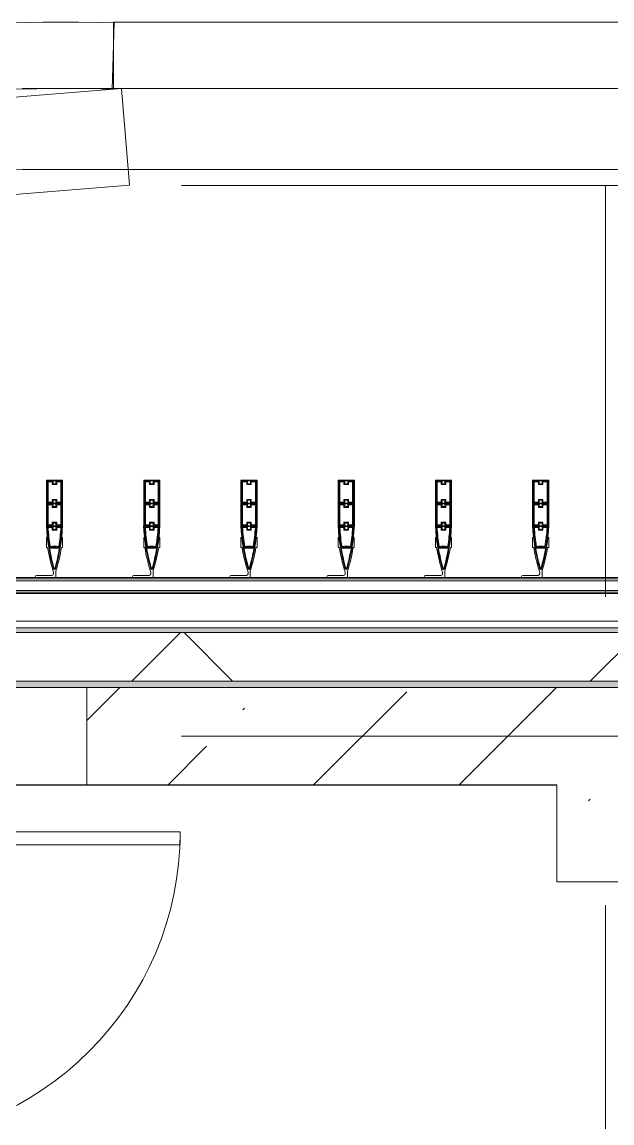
# Model space of a CAD drawing. Header units: millimetres. Extents: x 48966 to 155647, y -43515 to 26217.
# Drawn here: x 61732 to 63552, y 22522 to 25922 of the extents above; entities that cross this region are included whole.
import ezdxf

# ---------------------------------------------------------------- set-up
doc = ezdxf.new("R2010")
doc.units = ezdxf.units.MM
doc.linetypes.add('Осевые', pattern=[6350, 1270, -952.5, 3175, -952.5])
doc.linetypes.add('Сверху', pattern=[793.75, 476.25, -317.5])
for name, color, linetype, lineweight in [('Двери', 7, 'Continuous', 9), ('Каркас_Импост', 7, 'Continuous', 9), ('Обобщенные модели', 7, 'Continuous', 9), ('Обобщенные модели-1', 7, 'Continuous', 18), ('Общие ребра', 7, 'Continuous', 9), ('Окна', 7, 'Continuous', 9), ('Окна-2', 7, 'Сверху', 9), ('Оси-2', 7, 'Осевые', 9), ('Панель', 7, 'Continuous', 9), ('Перекрытия', 7, 'Continuous', 9), ('Стены', 7, 'Continuous', 9), ('Стены-1', 7, 'Continuous', 18), ('Штриховка разреза-1', 7, 'Continuous', 9)]:
    doc.layers.add(name, color=color, linetype=linetype, lineweight=lineweight)
pattern_1 = [(0, (0, 0), (812.8, 203.2), [67.056, -542.544, 67.056, -542.544, -3251.2]), (0, (0, 0), (812.8, 203.2), [-1219.2, 67.056, -1152.144, 67.056, -542.544, -1422.4]), (0, (0, 0), (812.8, 203.2), [-3048, 67.056, -339.344, 67.056, -948.944]), (120, (304.8, 101.6), (-582.37636, 602.30545), [67.056, -542.544, 67.056, -542.544, -3251.2]), (120, (304.8, 101.6), (-582.37636, 602.30545), [-1219.2, 67.056, -1152.144, 67.056, -542.544, -1422.4]), (120, (304.8, 101.6), (-582.37636, 602.30545), [-3048, 67.056, -339.344, 67.056, -948.944]), (240, (406.4, 508), (-230.42364, -805.50545), [67.056, -542.544, 67.056, -542.544, -3251.2]), (240, (406.4, 508), (-230.42364, -805.50545), [-1219.2, 67.056, -1152.144, 67.056, -542.544, -1422.4]), (240, (406.4, 508), (-230.42364, -805.50545), [-3048, 67.056, -339.344, 67.056, -948.944])]

# ---------------------------------------------------------------- blocks, each defined once
blk = doc.blocks.new('Обобщенные модели 2 - Обобщенные модели 2-1035725-План 5-го этажа на отм_ _12_600')
at = {"layer": 'Обобщенные модели'}
h = blk.add_hatch(dxfattribs=at)
h.set_pattern_fill('FP_1', color=256, style=0, pattern_type=2)
h.set_pattern_definition([(45, (0, 0), (168.3798, 617.3926), [793.75, -158.75, 6.706, -152.044])])
h.paths.add_polyline_path([(63681.6, 23267.1), (63681.6, 23567.1), (64031.9, 23567.1), (64031.9, 23867.1), (61931.6, 23867.1), (61931.6, 23567.1), (63381.6, 23567.1), (63381.6, 23267.1)], flags=0)
at = {"layer": 'Обобщенные модели-1'}
for p, q in [((64031.9, 23867.1), (61931.6, 23867.1)), ((61931.6, 23867.1), (61931.6, 23567.1)), ((61931.6, 23567.1), (63381.6, 23567.1)), ((63381.6, 23567.1), (63381.6, 23267.1)), ((63381.6, 23267.1), (63681.6, 23267.1))]:
    blk.add_line(p, q, dxfattribs=at)
blk = doc.blocks.new('Обвязочная балка 1 - Обвязочная балка 1-1451838-План 5-го этажа на отм_ _12_600')
at = {"layer": 'Обобщенные модели'}
for p, q in [((116781.7, 24196.1), (60831.6, 24196.1)), ((60831.6, 24166.3), (116781.7, 24166.3))]:
    blk.add_line(p, q, dxfattribs=at)
at = {"layer": 'Обобщенные модели-1'}
for p, q in [((116781.7, 24207.1), (60831.6, 24207.1)), ((60831.6, 24203.1), (116781.7, 24203.1)), ((116781.7, 24161.1), (60831.6, 24161.1)), ((60831.6, 24157.1), (116781.7, 24157.1))]:
    blk.add_line(p, q, dxfattribs=at)
blk = doc.blocks.new('Профиль ламели178 - Профиль ламели-1502540-План 5-го этажа на отм_ _12_600')
at = {"layer": 'Обобщенные модели-1'}
for p, q in [((64006.9, 24507.1), (64006.9, 24366.2)), ((64056.9, 24507.1), (64006.9, 24507.1)), ((64009.1, 24436.5), (64009.1, 24504.9)), ((64009.1, 24504.9), (64054.7, 24504.9)), ((64027.4, 24504.4), (64009.6, 24504.4)), ((64009.6, 24504.4), (64009.6, 24437)), ((64012.1, 24439.5), (64012.1, 24501.9)), ((64012.1, 24501.9), (64024.9, 24501.9)), ((64024.9, 24501.9), (64024.9, 24493.5)), ((64024.9, 24493.5), (64038.8, 24493.5)), ((64027.4, 24496), (64027.4, 24504.4)), ((64036.3, 24496), (64027.4, 24496)), ((64054.2, 24504.4), (64036.3, 24504.4)), ((64036.3, 24504.4), (64036.3, 24496)), ((64038.8, 24493.5), (64038.8, 24501.9)), ((64038.8, 24501.9), (64051.7, 24501.9)), ((64051.7, 24501.9), (64051.7, 24439.5)), ((64054.2, 24437), (64054.2, 24504.4)), ((64054.7, 24504.9), (64054.7, 24436.5)), ((64056.9, 24366.2), (64056.9, 24507.1)), ((64038.8, 24447.9), (64024.9, 24447.9)), ((64024.9, 24447.9), (64024.9, 24439.5)), ((64027.4, 24437), (64027.4, 24445.4)), ((64027.4, 24445.4), (64036.3, 24445.4)), ((64036.3, 24445.4), (64036.3, 24437)), ((64038.8, 24439.5), (64038.8, 24447.9)), ((64054.7, 24436.5), (64009.1, 24436.5)), ((64009.1, 24434.6), (64054.7, 24434.6)), ((64009.1, 24366.2), (64009.1, 24434.6)), ((64009.6, 24437), (64027.4, 24437)), ((64027.4, 24434.1), (64009.6, 24434.1)), ((64009.6, 24434.1), (64009.6, 24366.7)), ((64024.9, 24439.5), (64012.1, 24439.5)), ((64012.1, 24369.2), (64012.1, 24431.6)), ((64012.1, 24431.6), (64024.9, 24431.6)), ((64024.9, 24431.6), (64024.9, 24423.2)), ((64024.9, 24423.2), (64038.8, 24423.2)), ((64027.4, 24425.7), (64027.4, 24434.1)), ((64036.3, 24425.7), (64027.4, 24425.7)), ((64036.3, 24437), (64054.2, 24437)), ((64054.2, 24434.1), (64036.3, 24434.1)), ((64036.3, 24434.1), (64036.3, 24425.7)), ((64051.7, 24439.5), (64038.8, 24439.5)), ((64038.8, 24423.2), (64038.8, 24431.6)), ((64038.8, 24431.6), (64051.7, 24431.6)), ((64051.7, 24431.6), (64051.7, 24369.2)), ((64054.2, 24366.7), (64054.2, 24434.1)), ((64054.7, 24434.6), (64054.7, 24366.2)), ((64038.8, 24377.6), (64024.9, 24377.6)), ((64024.9, 24377.6), (64024.9, 24369.2)), ((64038.8, 24369.2), (64038.8, 24377.6)), ((64054.7, 24366.2), (64009.1, 24366.2)), ((64009.1, 24364.3), (64054.6, 24364.3)), ((64009.6, 24366.7), (64027.4, 24366.7)), ((64027.4, 24363.8), (64009.6, 24363.8)), ((64024.9, 24369.2), (64012.1, 24369.2)), ((64012.2, 24361.3), (64024.9, 24361.3)), ((64024.9, 24361.3), (64024.9, 24352.9)), ((64024.9, 24352.9), (64038.8, 24352.9)), ((64027.4, 24366.7), (64027.4, 24375.1)), ((64027.4, 24375.1), (64036.3, 24375.1)), ((64027.4, 24355.4), (64027.4, 24363.8)), ((64036.3, 24355.4), (64027.4, 24355.4)), ((64036.3, 24375.1), (64036.3, 24366.7)), ((64036.3, 24366.7), (64054.2, 24366.7)), ((64054.2, 24363.8), (64036.3, 24363.8)), ((64036.3, 24363.8), (64036.3, 24355.4)), ((64051.7, 24369.2), (64038.8, 24369.2)), ((64038.8, 24352.9), (64038.8, 24361.3)), ((64038.8, 24361.3), (64051.5, 24361.3)), ((64009.8, 24330.1), (64006.9, 24330.1)), ((64006.9, 24330.1), (64006.9, 24299.7)), ((64056.8, 24330.1), (64053.9, 24330.1)), ((64056.8, 24299.7), (64056.8, 24330.1)), ((64006.9, 24299.7), (64010.5, 24299.7)), ((64047.4, 24299.2), (64016.3, 24299.2)), ((64016.6, 24297.3), (64047.1, 24297.3)), ((64016.8, 24299.7), (64027.4, 24299.7)), ((64024.9, 24302.2), (64018.9, 24302.2)), ((64038.8, 24303.5), (64024.9, 24303.5)), ((64024.9, 24303.5), (64024.9, 24302.2)), ((64027.4, 24299.7), (64027.4, 24301)), ((64027.4, 24301), (64036.3, 24301)), ((64036.3, 24301), (64036.3, 24299.7)), ((64036.3, 24299.7), (64046.9, 24299.7)), ((64038.8, 24302.2), (64038.8, 24303.5)), ((64044.8, 24302.2), (64038.8, 24302.2)), ((64053.2, 24299.7), (64056.8, 24299.7)), ((63971.9, 24208.1), (63971.9, 24207.1)), ((63971.9, 24207.1), (64035.9, 24207.1)), ((64023.9, 24213.1), (63976.9, 24213.1)), ((64028.9, 24223), (64028.9, 24218.1)), ((64035.9, 24207.1), (64035.9, 24226.3))]:
    blk.add_line(p, q, dxfattribs=at)
for centre, radius, start, end in [((64580.6, 24394.6), 574.5, 182.8338, 196.2258), ((64580.7, 24394.3), 572.3, 183.0109, 189.5715), ((64580.4, 24395.9), 571.8, 183.2193, 189.6867), ((64580.5, 24395.6), 569.3, 183.4571, 189.4457), ((63483.1, 24394.6), 574.5, 343.7742, 357.1662), ((63483.2, 24395.6), 569.3, 350.5543, 356.5429), ((63483.3, 24395.9), 571.8, 350.3133, 356.7807), ((63483, 24394.3), 572.3, 350.4285, 356.9891), ((64580.6, 24394.6), 574.5, 186.4465, 196.2576), ((63483.1, 24394.6), 574.5, 343.7424, 353.5535), ((64577.1, 24394.6), 574.5, 189.5084, 197.3712), ((64549, 24386.8), 539.8, 189.5428, 196.4344), ((63514.7, 24386.8), 539.8, 343.5656, 350.4572), ((63486.6, 24394.6), 574.5, 342.9661, 350.4916), ((63976.9, 24208.1), 5, 90, 180), ((64023.9, 24218.1), 5, 270, 0), ((64031.9, 24235.1), 3, 200, 340), ((64031.9, 24234.5), 2.84, 196.2576, 343.7424), ((64031.9, 24234.2), 0.645, 196.4344, 343.5656)]:
    blk.add_arc(centre, radius, start, end, dxfattribs=at)
blk = doc.blocks.new('Профиль ламели179 - Профиль ламели-1502804-План 5-го этажа на отм_ _12_600')
at = {"layer": 'Обобщенные модели-1'}
for p, q in [((64006.9, 24507.1), (64006.9, 24366.2)), ((64056.9, 24507.1), (64006.9, 24507.1)), ((64009.1, 24436.5), (64009.1, 24504.9)), ((64009.1, 24504.9), (64054.7, 24504.9)), ((64027.4, 24504.4), (64009.6, 24504.4)), ((64009.6, 24504.4), (64009.6, 24437)), ((64012.1, 24439.5), (64012.1, 24501.9)), ((64012.1, 24501.9), (64024.9, 24501.9)), ((64024.9, 24501.9), (64024.9, 24493.5)), ((64024.9, 24493.5), (64038.8, 24493.5)), ((64027.4, 24496), (64027.4, 24504.4)), ((64036.3, 24496), (64027.4, 24496)), ((64054.2, 24504.4), (64036.3, 24504.4)), ((64036.3, 24504.4), (64036.3, 24496)), ((64038.8, 24493.5), (64038.8, 24501.9)), ((64038.8, 24501.9), (64051.7, 24501.9)), ((64051.7, 24501.9), (64051.7, 24439.5)), ((64054.2, 24437), (64054.2, 24504.4)), ((64054.7, 24504.9), (64054.7, 24436.5)), ((64056.9, 24366.2), (64056.9, 24507.1)), ((64038.8, 24447.9), (64024.9, 24447.9)), ((64024.9, 24447.9), (64024.9, 24439.5)), ((64027.4, 24437), (64027.4, 24445.4)), ((64027.4, 24445.4), (64036.3, 24445.4)), ((64036.3, 24445.4), (64036.3, 24437)), ((64038.8, 24439.5), (64038.8, 24447.9)), ((64054.7, 24436.5), (64009.1, 24436.5)), ((64009.1, 24434.6), (64054.7, 24434.6)), ((64009.1, 24366.2), (64009.1, 24434.6)), ((64009.6, 24437), (64027.4, 24437)), ((64027.4, 24434.1), (64009.6, 24434.1)), ((64009.6, 24434.1), (64009.6, 24366.7)), ((64024.9, 24439.5), (64012.1, 24439.5)), ((64012.1, 24369.2), (64012.1, 24431.6)), ((64012.1, 24431.6), (64024.9, 24431.6)), ((64024.9, 24431.6), (64024.9, 24423.2)), ((64024.9, 24423.2), (64038.8, 24423.2)), ((64027.4, 24425.7), (64027.4, 24434.1)), ((64036.3, 24425.7), (64027.4, 24425.7)), ((64036.3, 24437), (64054.2, 24437)), ((64054.2, 24434.1), (64036.3, 24434.1)), ((64036.3, 24434.1), (64036.3, 24425.7)), ((64051.7, 24439.5), (64038.8, 24439.5)), ((64038.8, 24423.2), (64038.8, 24431.6)), ((64038.8, 24431.6), (64051.7, 24431.6)), ((64051.7, 24431.6), (64051.7, 24369.2)), ((64054.2, 24366.7), (64054.2, 24434.1)), ((64054.7, 24434.6), (64054.7, 24366.2)), ((64038.8, 24377.6), (64024.9, 24377.6)), ((64024.9, 24377.6), (64024.9, 24369.2)), ((64038.8, 24369.2), (64038.8, 24377.6)), ((64054.7, 24366.2), (64009.1, 24366.2)), ((64009.1, 24364.3), (64054.6, 24364.3)), ((64009.6, 24366.7), (64027.4, 24366.7)), ((64027.4, 24363.8), (64009.6, 24363.8)), ((64024.9, 24369.2), (64012.1, 24369.2)), ((64012.2, 24361.3), (64024.9, 24361.3)), ((64024.9, 24361.3), (64024.9, 24352.9)), ((64024.9, 24352.9), (64038.8, 24352.9)), ((64027.4, 24366.7), (64027.4, 24375.1)), ((64027.4, 24375.1), (64036.3, 24375.1)), ((64027.4, 24355.4), (64027.4, 24363.8)), ((64036.3, 24355.4), (64027.4, 24355.4)), ((64036.3, 24375.1), (64036.3, 24366.7)), ((64036.3, 24366.7), (64054.2, 24366.7)), ((64054.2, 24363.8), (64036.3, 24363.8)), ((64036.3, 24363.8), (64036.3, 24355.4)), ((64051.7, 24369.2), (64038.8, 24369.2)), ((64038.8, 24352.9), (64038.8, 24361.3)), ((64038.8, 24361.3), (64051.5, 24361.3)), ((64009.8, 24330.1), (64006.9, 24330.1)), ((64006.9, 24330.1), (64006.9, 24299.7)), ((64056.8, 24330.1), (64053.9, 24330.1)), ((64056.8, 24299.7), (64056.8, 24330.1)), ((64006.9, 24299.7), (64010.5, 24299.7)), ((64047.4, 24299.2), (64016.3, 24299.2)), ((64016.6, 24297.3), (64047.1, 24297.3)), ((64016.8, 24299.7), (64027.4, 24299.7)), ((64024.9, 24302.2), (64018.9, 24302.2)), ((64038.8, 24303.5), (64024.9, 24303.5)), ((64024.9, 24303.5), (64024.9, 24302.2)), ((64027.4, 24299.7), (64027.4, 24301)), ((64027.4, 24301), (64036.3, 24301)), ((64036.3, 24301), (64036.3, 24299.7)), ((64036.3, 24299.7), (64046.9, 24299.7)), ((64038.8, 24302.2), (64038.8, 24303.5)), ((64044.8, 24302.2), (64038.8, 24302.2)), ((64053.2, 24299.7), (64056.8, 24299.7)), ((63971.9, 24208.1), (63971.9, 24207.1)), ((63971.9, 24207.1), (64035.9, 24207.1)), ((64023.9, 24213.1), (63976.9, 24213.1)), ((64028.9, 24223), (64028.9, 24218.1)), ((64035.9, 24207.1), (64035.9, 24226.3))]:
    blk.add_line(p, q, dxfattribs=at)
for centre, radius, start, end in [((64580.6, 24394.6), 574.5, 182.8338, 196.2258), ((64580.7, 24394.3), 572.3, 183.0109, 189.5715), ((64580.4, 24395.9), 571.8, 183.2193, 189.6867), ((64580.5, 24395.6), 569.3, 183.4571, 189.4457), ((63483.1, 24394.6), 574.5, 343.7742, 357.1662), ((63483.2, 24395.6), 569.3, 350.5543, 356.5429), ((63483.3, 24395.9), 571.8, 350.3133, 356.7807), ((63483, 24394.3), 572.3, 350.4285, 356.9891), ((64580.6, 24394.6), 574.5, 186.4465, 196.2576), ((63483.1, 24394.6), 574.5, 343.7424, 353.5535), ((64577.1, 24394.6), 574.5, 189.5084, 197.3712), ((64549, 24386.8), 539.8, 189.5428, 196.4344), ((63514.7, 24386.8), 539.8, 343.5656, 350.4572), ((63486.6, 24394.6), 574.5, 342.9661, 350.4916), ((63976.9, 24208.1), 5, 90, 180), ((64023.9, 24218.1), 5, 270, 0), ((64031.9, 24235.1), 3, 200, 340), ((64031.9, 24234.5), 2.84, 196.2576, 343.7424), ((64031.9, 24234.2), 0.645, 196.4344, 343.5656)]:
    blk.add_arc(centre, radius, start, end, dxfattribs=at)
blk = doc.blocks.new('Профиль ламели180 - Профиль ламели-1503068-План 5-го этажа на отм_ _12_600')
at = {"layer": 'Обобщенные модели-1'}
for p, q in [((64006.9, 24507.1), (64006.9, 24366.2)), ((64056.9, 24507.1), (64006.9, 24507.1)), ((64009.1, 24436.5), (64009.1, 24504.9)), ((64009.1, 24504.9), (64054.7, 24504.9)), ((64027.4, 24504.4), (64009.6, 24504.4)), ((64009.6, 24504.4), (64009.6, 24437)), ((64012.1, 24439.5), (64012.1, 24501.9)), ((64012.1, 24501.9), (64024.9, 24501.9)), ((64024.9, 24501.9), (64024.9, 24493.5)), ((64024.9, 24493.5), (64038.8, 24493.5)), ((64027.4, 24496), (64027.4, 24504.4)), ((64036.3, 24496), (64027.4, 24496)), ((64054.2, 24504.4), (64036.3, 24504.4)), ((64036.3, 24504.4), (64036.3, 24496)), ((64038.8, 24493.5), (64038.8, 24501.9)), ((64038.8, 24501.9), (64051.7, 24501.9)), ((64051.7, 24501.9), (64051.7, 24439.5)), ((64054.2, 24437), (64054.2, 24504.4)), ((64054.7, 24504.9), (64054.7, 24436.5)), ((64056.9, 24366.2), (64056.9, 24507.1)), ((64038.8, 24447.9), (64024.9, 24447.9)), ((64024.9, 24447.9), (64024.9, 24439.5)), ((64027.4, 24437), (64027.4, 24445.4)), ((64027.4, 24445.4), (64036.3, 24445.4)), ((64036.3, 24445.4), (64036.3, 24437)), ((64038.8, 24439.5), (64038.8, 24447.9)), ((64054.7, 24436.5), (64009.1, 24436.5)), ((64009.1, 24434.6), (64054.7, 24434.6)), ((64009.1, 24366.2), (64009.1, 24434.6)), ((64009.6, 24437), (64027.4, 24437)), ((64027.4, 24434.1), (64009.6, 24434.1)), ((64009.6, 24434.1), (64009.6, 24366.7)), ((64024.9, 24439.5), (64012.1, 24439.5)), ((64012.1, 24369.2), (64012.1, 24431.6)), ((64012.1, 24431.6), (64024.9, 24431.6)), ((64024.9, 24431.6), (64024.9, 24423.2)), ((64024.9, 24423.2), (64038.8, 24423.2)), ((64027.4, 24425.7), (64027.4, 24434.1)), ((64036.3, 24425.7), (64027.4, 24425.7)), ((64036.3, 24437), (64054.2, 24437)), ((64054.2, 24434.1), (64036.3, 24434.1)), ((64036.3, 24434.1), (64036.3, 24425.7)), ((64051.7, 24439.5), (64038.8, 24439.5)), ((64038.8, 24423.2), (64038.8, 24431.6)), ((64038.8, 24431.6), (64051.7, 24431.6)), ((64051.7, 24431.6), (64051.7, 24369.2)), ((64054.2, 24366.7), (64054.2, 24434.1)), ((64054.7, 24434.6), (64054.7, 24366.2)), ((64038.8, 24377.6), (64024.9, 24377.6)), ((64024.9, 24377.6), (64024.9, 24369.2)), ((64038.8, 24369.2), (64038.8, 24377.6)), ((64054.7, 24366.2), (64009.1, 24366.2)), ((64009.1, 24364.3), (64054.6, 24364.3)), ((64009.6, 24366.7), (64027.4, 24366.7)), ((64027.4, 24363.8), (64009.6, 24363.8)), ((64024.9, 24369.2), (64012.1, 24369.2)), ((64012.2, 24361.3), (64024.9, 24361.3)), ((64024.9, 24361.3), (64024.9, 24352.9)), ((64024.9, 24352.9), (64038.8, 24352.9)), ((64027.4, 24366.7), (64027.4, 24375.1)), ((64027.4, 24375.1), (64036.3, 24375.1)), ((64027.4, 24355.4), (64027.4, 24363.8)), ((64036.3, 24355.4), (64027.4, 24355.4)), ((64036.3, 24375.1), (64036.3, 24366.7)), ((64036.3, 24366.7), (64054.2, 24366.7)), ((64054.2, 24363.8), (64036.3, 24363.8)), ((64036.3, 24363.8), (64036.3, 24355.4)), ((64051.7, 24369.2), (64038.8, 24369.2)), ((64038.8, 24352.9), (64038.8, 24361.3)), ((64038.8, 24361.3), (64051.5, 24361.3)), ((64009.8, 24330.1), (64006.9, 24330.1)), ((64006.9, 24330.1), (64006.9, 24299.7)), ((64056.8, 24330.1), (64053.9, 24330.1)), ((64056.8, 24299.7), (64056.8, 24330.1)), ((64006.9, 24299.7), (64010.5, 24299.7)), ((64047.4, 24299.2), (64016.3, 24299.2)), ((64016.6, 24297.3), (64047.1, 24297.3)), ((64016.8, 24299.7), (64027.4, 24299.7)), ((64024.9, 24302.2), (64018.9, 24302.2)), ((64038.8, 24303.5), (64024.9, 24303.5)), ((64024.9, 24303.5), (64024.9, 24302.2)), ((64027.4, 24299.7), (64027.4, 24301)), ((64027.4, 24301), (64036.3, 24301)), ((64036.3, 24301), (64036.3, 24299.7)), ((64036.3, 24299.7), (64046.9, 24299.7)), ((64038.8, 24302.2), (64038.8, 24303.5)), ((64044.8, 24302.2), (64038.8, 24302.2)), ((64053.2, 24299.7), (64056.8, 24299.7)), ((63971.9, 24208.1), (63971.9, 24207.1)), ((63971.9, 24207.1), (64035.9, 24207.1)), ((64023.9, 24213.1), (63976.9, 24213.1)), ((64028.9, 24223), (64028.9, 24218.1)), ((64035.9, 24207.1), (64035.9, 24226.3))]:
    blk.add_line(p, q, dxfattribs=at)
for centre, radius, start, end in [((64580.6, 24394.6), 574.5, 182.8338, 196.2258), ((64580.7, 24394.3), 572.3, 183.0109, 189.5715), ((64580.4, 24395.9), 571.8, 183.2193, 189.6867), ((64580.5, 24395.6), 569.3, 183.4571, 189.4457), ((63483.1, 24394.6), 574.5, 343.7742, 357.1662), ((63483.2, 24395.6), 569.3, 350.5543, 356.5429), ((63483.3, 24395.9), 571.8, 350.3133, 356.7807), ((63483, 24394.3), 572.3, 350.4285, 356.9891), ((64580.6, 24394.6), 574.5, 186.4465, 196.2576), ((63483.1, 24394.6), 574.5, 343.7424, 353.5535), ((64577.1, 24394.6), 574.5, 189.5084, 197.3712), ((64549, 24386.8), 539.8, 189.5428, 196.4344), ((63514.7, 24386.8), 539.8, 343.5656, 350.4572), ((63486.6, 24394.6), 574.5, 342.9661, 350.4916), ((63976.9, 24208.1), 5, 90, 180), ((64023.9, 24218.1), 5, 270, 0), ((64031.9, 24235.1), 3, 200, 340), ((64031.9, 24234.5), 2.84, 196.2576, 343.7424), ((64031.9, 24234.2), 0.645, 196.4344, 343.5656)]:
    blk.add_arc(centre, radius, start, end, dxfattribs=at)
blk = doc.blocks.new('Профиль ламели181 - Профиль ламели-1503332-План 5-го этажа на отм_ _12_600')
at = {"layer": 'Обобщенные модели-1'}
for p, q in [((64006.9, 24507.1), (64006.9, 24366.2)), ((64056.9, 24507.1), (64006.9, 24507.1)), ((64009.1, 24436.5), (64009.1, 24504.9)), ((64009.1, 24504.9), (64054.7, 24504.9)), ((64027.4, 24504.4), (64009.6, 24504.4)), ((64009.6, 24504.4), (64009.6, 24437)), ((64012.1, 24439.5), (64012.1, 24501.9)), ((64012.1, 24501.9), (64024.9, 24501.9)), ((64024.9, 24501.9), (64024.9, 24493.5)), ((64024.9, 24493.5), (64038.8, 24493.5)), ((64027.4, 24496), (64027.4, 24504.4)), ((64036.3, 24496), (64027.4, 24496)), ((64054.2, 24504.4), (64036.3, 24504.4)), ((64036.3, 24504.4), (64036.3, 24496)), ((64038.8, 24493.5), (64038.8, 24501.9)), ((64038.8, 24501.9), (64051.7, 24501.9)), ((64051.7, 24501.9), (64051.7, 24439.5)), ((64054.2, 24437), (64054.2, 24504.4)), ((64054.7, 24504.9), (64054.7, 24436.5)), ((64056.9, 24366.2), (64056.9, 24507.1)), ((64038.8, 24447.9), (64024.9, 24447.9)), ((64024.9, 24447.9), (64024.9, 24439.5)), ((64027.4, 24437), (64027.4, 24445.4)), ((64027.4, 24445.4), (64036.3, 24445.4)), ((64036.3, 24445.4), (64036.3, 24437)), ((64038.8, 24439.5), (64038.8, 24447.9)), ((64054.7, 24436.5), (64009.1, 24436.5)), ((64009.1, 24434.6), (64054.7, 24434.6)), ((64009.1, 24366.2), (64009.1, 24434.6)), ((64009.6, 24437), (64027.4, 24437)), ((64027.4, 24434.1), (64009.6, 24434.1)), ((64009.6, 24434.1), (64009.6, 24366.7)), ((64024.9, 24439.5), (64012.1, 24439.5)), ((64012.1, 24369.2), (64012.1, 24431.6)), ((64012.1, 24431.6), (64024.9, 24431.6)), ((64024.9, 24431.6), (64024.9, 24423.2)), ((64024.9, 24423.2), (64038.8, 24423.2)), ((64027.4, 24425.7), (64027.4, 24434.1)), ((64036.3, 24425.7), (64027.4, 24425.7)), ((64036.3, 24437), (64054.2, 24437)), ((64054.2, 24434.1), (64036.3, 24434.1)), ((64036.3, 24434.1), (64036.3, 24425.7)), ((64051.7, 24439.5), (64038.8, 24439.5)), ((64038.8, 24423.2), (64038.8, 24431.6)), ((64038.8, 24431.6), (64051.7, 24431.6)), ((64051.7, 24431.6), (64051.7, 24369.2)), ((64054.2, 24366.7), (64054.2, 24434.1)), ((64054.7, 24434.6), (64054.7, 24366.2)), ((64038.8, 24377.6), (64024.9, 24377.6)), ((64024.9, 24377.6), (64024.9, 24369.2)), ((64038.8, 24369.2), (64038.8, 24377.6)), ((64054.7, 24366.2), (64009.1, 24366.2)), ((64009.1, 24364.3), (64054.6, 24364.3)), ((64009.6, 24366.7), (64027.4, 24366.7)), ((64027.4, 24363.8), (64009.6, 24363.8)), ((64024.9, 24369.2), (64012.1, 24369.2)), ((64012.2, 24361.3), (64024.9, 24361.3)), ((64024.9, 24361.3), (64024.9, 24352.9)), ((64024.9, 24352.9), (64038.8, 24352.9)), ((64027.4, 24366.7), (64027.4, 24375.1)), ((64027.4, 24375.1), (64036.3, 24375.1)), ((64027.4, 24355.4), (64027.4, 24363.8)), ((64036.3, 24355.4), (64027.4, 24355.4)), ((64036.3, 24375.1), (64036.3, 24366.7)), ((64036.3, 24366.7), (64054.2, 24366.7)), ((64054.2, 24363.8), (64036.3, 24363.8)), ((64036.3, 24363.8), (64036.3, 24355.4)), ((64051.7, 24369.2), (64038.8, 24369.2)), ((64038.8, 24352.9), (64038.8, 24361.3)), ((64038.8, 24361.3), (64051.5, 24361.3)), ((64009.8, 24330.1), (64006.9, 24330.1)), ((64006.9, 24330.1), (64006.9, 24299.7)), ((64056.8, 24330.1), (64053.9, 24330.1)), ((64056.8, 24299.7), (64056.8, 24330.1)), ((64006.9, 24299.7), (64010.5, 24299.7)), ((64047.4, 24299.2), (64016.3, 24299.2)), ((64016.6, 24297.3), (64047.1, 24297.3)), ((64016.8, 24299.7), (64027.4, 24299.7)), ((64024.9, 24302.2), (64018.9, 24302.2)), ((64038.8, 24303.5), (64024.9, 24303.5)), ((64024.9, 24303.5), (64024.9, 24302.2)), ((64027.4, 24299.7), (64027.4, 24301)), ((64027.4, 24301), (64036.3, 24301)), ((64036.3, 24301), (64036.3, 24299.7)), ((64036.3, 24299.7), (64046.9, 24299.7)), ((64038.8, 24302.2), (64038.8, 24303.5)), ((64044.8, 24302.2), (64038.8, 24302.2)), ((64053.2, 24299.7), (64056.8, 24299.7)), ((63971.9, 24208.1), (63971.9, 24207.1)), ((63971.9, 24207.1), (64035.9, 24207.1)), ((64023.9, 24213.1), (63976.9, 24213.1)), ((64028.9, 24223), (64028.9, 24218.1)), ((64035.9, 24207.1), (64035.9, 24226.3))]:
    blk.add_line(p, q, dxfattribs=at)
for centre, radius, start, end in [((64580.6, 24394.6), 574.5, 182.8338, 196.2258), ((64580.7, 24394.3), 572.3, 183.0109, 189.5715), ((64580.4, 24395.9), 571.8, 183.2193, 189.6867), ((64580.5, 24395.6), 569.3, 183.4571, 189.4457), ((63483.1, 24394.6), 574.5, 343.7742, 357.1662), ((63483.2, 24395.6), 569.3, 350.5543, 356.5429), ((63483.3, 24395.9), 571.8, 350.3133, 356.7807), ((63483, 24394.3), 572.3, 350.4285, 356.9891), ((64580.6, 24394.6), 574.5, 186.4465, 196.2576), ((63483.1, 24394.6), 574.5, 343.7424, 353.5535), ((64577.1, 24394.6), 574.5, 189.5084, 197.3712), ((64549, 24386.8), 539.8, 189.5428, 196.4344), ((63514.7, 24386.8), 539.8, 343.5656, 350.4572), ((63486.6, 24394.6), 574.5, 342.9661, 350.4916), ((63976.9, 24208.1), 5, 90, 180), ((64023.9, 24218.1), 5, 270, 0), ((64031.9, 24235.1), 3, 200, 340), ((64031.9, 24234.5), 2.84, 196.2576, 343.7424), ((64031.9, 24234.2), 0.645, 196.4344, 343.5656)]:
    blk.add_arc(centre, radius, start, end, dxfattribs=at)
blk = doc.blocks.new('Профиль ламели182 - Профиль ламели-1503596-План 5-го этажа на отм_ _12_600')
at = {"layer": 'Обобщенные модели-1'}
for p, q in [((64006.9, 24507.1), (64006.9, 24366.2)), ((64056.9, 24507.1), (64006.9, 24507.1)), ((64009.1, 24436.5), (64009.1, 24504.9)), ((64009.1, 24504.9), (64054.7, 24504.9)), ((64027.4, 24504.4), (64009.6, 24504.4)), ((64009.6, 24504.4), (64009.6, 24437)), ((64012.1, 24439.5), (64012.1, 24501.9)), ((64012.1, 24501.9), (64024.9, 24501.9)), ((64024.9, 24501.9), (64024.9, 24493.5)), ((64024.9, 24493.5), (64038.8, 24493.5)), ((64027.4, 24496), (64027.4, 24504.4)), ((64036.3, 24496), (64027.4, 24496)), ((64054.2, 24504.4), (64036.3, 24504.4)), ((64036.3, 24504.4), (64036.3, 24496)), ((64038.8, 24493.5), (64038.8, 24501.9)), ((64038.8, 24501.9), (64051.7, 24501.9)), ((64051.7, 24501.9), (64051.7, 24439.5)), ((64054.2, 24437), (64054.2, 24504.4)), ((64054.7, 24504.9), (64054.7, 24436.5)), ((64056.9, 24366.2), (64056.9, 24507.1)), ((64038.8, 24447.9), (64024.9, 24447.9)), ((64024.9, 24447.9), (64024.9, 24439.5)), ((64027.4, 24437), (64027.4, 24445.4)), ((64027.4, 24445.4), (64036.3, 24445.4)), ((64036.3, 24445.4), (64036.3, 24437)), ((64038.8, 24439.5), (64038.8, 24447.9)), ((64054.7, 24436.5), (64009.1, 24436.5)), ((64009.1, 24434.6), (64054.7, 24434.6)), ((64009.1, 24366.2), (64009.1, 24434.6)), ((64009.6, 24437), (64027.4, 24437)), ((64027.4, 24434.1), (64009.6, 24434.1)), ((64009.6, 24434.1), (64009.6, 24366.7)), ((64024.9, 24439.5), (64012.1, 24439.5)), ((64012.1, 24369.2), (64012.1, 24431.6)), ((64012.1, 24431.6), (64024.9, 24431.6)), ((64024.9, 24431.6), (64024.9, 24423.2)), ((64024.9, 24423.2), (64038.8, 24423.2)), ((64027.4, 24425.7), (64027.4, 24434.1)), ((64036.3, 24425.7), (64027.4, 24425.7)), ((64036.3, 24437), (64054.2, 24437)), ((64054.2, 24434.1), (64036.3, 24434.1)), ((64036.3, 24434.1), (64036.3, 24425.7)), ((64051.7, 24439.5), (64038.8, 24439.5)), ((64038.8, 24423.2), (64038.8, 24431.6)), ((64038.8, 24431.6), (64051.7, 24431.6)), ((64051.7, 24431.6), (64051.7, 24369.2)), ((64054.2, 24366.7), (64054.2, 24434.1)), ((64054.7, 24434.6), (64054.7, 24366.2)), ((64038.8, 24377.6), (64024.9, 24377.6)), ((64024.9, 24377.6), (64024.9, 24369.2)), ((64038.8, 24369.2), (64038.8, 24377.6)), ((64054.7, 24366.2), (64009.1, 24366.2)), ((64009.1, 24364.3), (64054.6, 24364.3)), ((64009.6, 24366.7), (64027.4, 24366.7)), ((64027.4, 24363.8), (64009.6, 24363.8)), ((64024.9, 24369.2), (64012.1, 24369.2)), ((64012.2, 24361.3), (64024.9, 24361.3)), ((64024.9, 24361.3), (64024.9, 24352.9)), ((64024.9, 24352.9), (64038.8, 24352.9)), ((64027.4, 24366.7), (64027.4, 24375.1)), ((64027.4, 24375.1), (64036.3, 24375.1)), ((64027.4, 24355.4), (64027.4, 24363.8)), ((64036.3, 24355.4), (64027.4, 24355.4)), ((64036.3, 24375.1), (64036.3, 24366.7)), ((64036.3, 24366.7), (64054.2, 24366.7)), ((64054.2, 24363.8), (64036.3, 24363.8)), ((64036.3, 24363.8), (64036.3, 24355.4)), ((64051.7, 24369.2), (64038.8, 24369.2)), ((64038.8, 24352.9), (64038.8, 24361.3)), ((64038.8, 24361.3), (64051.5, 24361.3)), ((64009.8, 24330.1), (64006.9, 24330.1)), ((64006.9, 24330.1), (64006.9, 24299.7)), ((64056.8, 24330.1), (64053.9, 24330.1)), ((64056.8, 24299.7), (64056.8, 24330.1)), ((64006.9, 24299.7), (64010.5, 24299.7)), ((64047.4, 24299.2), (64016.3, 24299.2)), ((64016.6, 24297.3), (64047.1, 24297.3)), ((64016.8, 24299.7), (64027.4, 24299.7)), ((64024.9, 24302.2), (64018.9, 24302.2)), ((64038.8, 24303.5), (64024.9, 24303.5)), ((64024.9, 24303.5), (64024.9, 24302.2)), ((64027.4, 24299.7), (64027.4, 24301)), ((64027.4, 24301), (64036.3, 24301)), ((64036.3, 24301), (64036.3, 24299.7)), ((64036.3, 24299.7), (64046.9, 24299.7)), ((64038.8, 24302.2), (64038.8, 24303.5)), ((64044.8, 24302.2), (64038.8, 24302.2)), ((64053.2, 24299.7), (64056.8, 24299.7)), ((63971.9, 24208.1), (63971.9, 24207.1)), ((63971.9, 24207.1), (64035.9, 24207.1)), ((64023.9, 24213.1), (63976.9, 24213.1)), ((64028.9, 24223), (64028.9, 24218.1)), ((64035.9, 24207.1), (64035.9, 24226.3))]:
    blk.add_line(p, q, dxfattribs=at)
for centre, radius, start, end in [((64580.6, 24394.6), 574.5, 182.8338, 196.2258), ((64580.7, 24394.3), 572.3, 183.0109, 189.5715), ((64580.4, 24395.9), 571.8, 183.2193, 189.6867), ((64580.5, 24395.6), 569.3, 183.4571, 189.4457), ((63483.1, 24394.6), 574.5, 343.7742, 357.1662), ((63483.2, 24395.6), 569.3, 350.5543, 356.5429), ((63483.3, 24395.9), 571.8, 350.3133, 356.7807), ((63483, 24394.3), 572.3, 350.4285, 356.9891), ((64580.6, 24394.6), 574.5, 186.4465, 196.2576), ((63483.1, 24394.6), 574.5, 343.7424, 353.5535), ((64577.1, 24394.6), 574.5, 189.5084, 197.3712), ((64549, 24386.8), 539.8, 189.5428, 196.4344), ((63514.7, 24386.8), 539.8, 343.5656, 350.4572), ((63486.6, 24394.6), 574.5, 342.9661, 350.4916), ((63976.9, 24208.1), 5, 90, 180), ((64023.9, 24218.1), 5, 270, 0), ((64031.9, 24235.1), 3, 200, 340), ((64031.9, 24234.5), 2.84, 196.2576, 343.7424), ((64031.9, 24234.2), 0.645, 196.4344, 343.5656)]:
    blk.add_arc(centre, radius, start, end, dxfattribs=at)
blk = doc.blocks.new('Профиль ламели183 - Профиль ламели-1503860-План 5-го этажа на отм_ _12_600')
at = {"layer": 'Обобщенные модели-1'}
for p, q in [((64006.9, 24507.1), (64006.9, 24366.2)), ((64056.9, 24507.1), (64006.9, 24507.1)), ((64009.1, 24436.5), (64009.1, 24504.9)), ((64009.1, 24504.9), (64054.7, 24504.9)), ((64027.4, 24504.4), (64009.6, 24504.4)), ((64009.6, 24504.4), (64009.6, 24437)), ((64012.1, 24439.5), (64012.1, 24501.9)), ((64012.1, 24501.9), (64024.9, 24501.9)), ((64024.9, 24501.9), (64024.9, 24493.5)), ((64024.9, 24493.5), (64038.8, 24493.5)), ((64027.4, 24496), (64027.4, 24504.4)), ((64036.3, 24496), (64027.4, 24496)), ((64054.2, 24504.4), (64036.3, 24504.4)), ((64036.3, 24504.4), (64036.3, 24496)), ((64038.8, 24493.5), (64038.8, 24501.9)), ((64038.8, 24501.9), (64051.7, 24501.9)), ((64051.7, 24501.9), (64051.7, 24439.5)), ((64054.2, 24437), (64054.2, 24504.4)), ((64054.7, 24504.9), (64054.7, 24436.5)), ((64056.9, 24366.2), (64056.9, 24507.1)), ((64038.8, 24447.9), (64024.9, 24447.9)), ((64024.9, 24447.9), (64024.9, 24439.5)), ((64027.4, 24437), (64027.4, 24445.4)), ((64027.4, 24445.4), (64036.3, 24445.4)), ((64036.3, 24445.4), (64036.3, 24437)), ((64038.8, 24439.5), (64038.8, 24447.9)), ((64054.7, 24436.5), (64009.1, 24436.5)), ((64009.1, 24434.6), (64054.7, 24434.6)), ((64009.1, 24366.2), (64009.1, 24434.6)), ((64009.6, 24437), (64027.4, 24437)), ((64027.4, 24434.1), (64009.6, 24434.1)), ((64009.6, 24434.1), (64009.6, 24366.7)), ((64024.9, 24439.5), (64012.1, 24439.5)), ((64012.1, 24369.2), (64012.1, 24431.6)), ((64012.1, 24431.6), (64024.9, 24431.6)), ((64024.9, 24431.6), (64024.9, 24423.2)), ((64024.9, 24423.2), (64038.8, 24423.2)), ((64027.4, 24425.7), (64027.4, 24434.1)), ((64036.3, 24425.7), (64027.4, 24425.7)), ((64036.3, 24437), (64054.2, 24437)), ((64054.2, 24434.1), (64036.3, 24434.1)), ((64036.3, 24434.1), (64036.3, 24425.7)), ((64051.7, 24439.5), (64038.8, 24439.5)), ((64038.8, 24423.2), (64038.8, 24431.6)), ((64038.8, 24431.6), (64051.7, 24431.6)), ((64051.7, 24431.6), (64051.7, 24369.2)), ((64054.2, 24366.7), (64054.2, 24434.1)), ((64054.7, 24434.6), (64054.7, 24366.2)), ((64038.8, 24377.6), (64024.9, 24377.6)), ((64024.9, 24377.6), (64024.9, 24369.2)), ((64038.8, 24369.2), (64038.8, 24377.6)), ((64054.7, 24366.2), (64009.1, 24366.2)), ((64009.1, 24364.3), (64054.6, 24364.3)), ((64009.6, 24366.7), (64027.4, 24366.7)), ((64027.4, 24363.8), (64009.6, 24363.8)), ((64024.9, 24369.2), (64012.1, 24369.2)), ((64012.2, 24361.3), (64024.9, 24361.3)), ((64024.9, 24361.3), (64024.9, 24352.9)), ((64024.9, 24352.9), (64038.8, 24352.9)), ((64027.4, 24366.7), (64027.4, 24375.1)), ((64027.4, 24375.1), (64036.3, 24375.1)), ((64027.4, 24355.4), (64027.4, 24363.8)), ((64036.3, 24355.4), (64027.4, 24355.4)), ((64036.3, 24375.1), (64036.3, 24366.7)), ((64036.3, 24366.7), (64054.2, 24366.7)), ((64054.2, 24363.8), (64036.3, 24363.8)), ((64036.3, 24363.8), (64036.3, 24355.4)), ((64051.7, 24369.2), (64038.8, 24369.2)), ((64038.8, 24352.9), (64038.8, 24361.3)), ((64038.8, 24361.3), (64051.5, 24361.3)), ((64009.8, 24330.1), (64006.9, 24330.1)), ((64006.9, 24330.1), (64006.9, 24299.7)), ((64056.8, 24330.1), (64053.9, 24330.1)), ((64056.8, 24299.7), (64056.8, 24330.1)), ((64006.9, 24299.7), (64010.5, 24299.7)), ((64047.4, 24299.2), (64016.3, 24299.2)), ((64016.6, 24297.3), (64047.1, 24297.3)), ((64016.8, 24299.7), (64027.4, 24299.7)), ((64024.9, 24302.2), (64018.9, 24302.2)), ((64038.8, 24303.5), (64024.9, 24303.5)), ((64024.9, 24303.5), (64024.9, 24302.2)), ((64027.4, 24299.7), (64027.4, 24301)), ((64027.4, 24301), (64036.3, 24301)), ((64036.3, 24301), (64036.3, 24299.7)), ((64036.3, 24299.7), (64046.9, 24299.7)), ((64038.8, 24302.2), (64038.8, 24303.5)), ((64044.8, 24302.2), (64038.8, 24302.2)), ((64053.2, 24299.7), (64056.8, 24299.7)), ((63971.9, 24208.1), (63971.9, 24207.1)), ((63971.9, 24207.1), (64035.9, 24207.1)), ((64023.9, 24213.1), (63976.9, 24213.1)), ((64028.9, 24223), (64028.9, 24218.1)), ((64035.9, 24207.1), (64035.9, 24226.3))]:
    blk.add_line(p, q, dxfattribs=at)
for centre, radius, start, end in [((64580.6, 24394.6), 574.5, 182.8338, 196.2258), ((64580.7, 24394.3), 572.3, 183.0109, 189.5715), ((64580.4, 24395.9), 571.8, 183.2193, 189.6867), ((64580.5, 24395.6), 569.3, 183.4571, 189.4457), ((63483.1, 24394.6), 574.5, 343.7742, 357.1662), ((63483.2, 24395.6), 569.3, 350.5543, 356.5429), ((63483.3, 24395.9), 571.8, 350.3133, 356.7807), ((63483, 24394.3), 572.3, 350.4285, 356.9891), ((64580.6, 24394.6), 574.5, 186.4465, 196.2576), ((63483.1, 24394.6), 574.5, 343.7424, 353.5535), ((64577.1, 24394.6), 574.5, 189.5084, 197.3712), ((64549, 24386.8), 539.8, 189.5428, 196.4344), ((63514.7, 24386.8), 539.8, 343.5656, 350.4572), ((63486.6, 24394.6), 574.5, 342.9661, 350.4916), ((63976.9, 24208.1), 5, 90, 180), ((64023.9, 24218.1), 5, 270, 0), ((64031.9, 24235.1), 3, 200, 340), ((64031.9, 24234.5), 2.84, 196.2576, 343.7424), ((64031.9, 24234.2), 0.645, 196.4344, 343.5656)]:
    blk.add_arc(centre, radius, start, end, dxfattribs=at)
blk = doc.blocks.new('M_Окно-Квадратный проем - 1200 x 11450 mm-1440296-План 5-го этажа на отм_ _12_600')
at = {"layer": 'Окна'}
for p, q in [((-608.2, -150), (-608.2, 150)), ((591.8, 150), (591.8, -150))]:
    blk.add_line(p, q, dxfattribs=at)
at = {"layer": 'Окна-2'}
for p, q in [((-608.2, 150), (591.8, 150)), ((591.8, -150), (-608.2, -150))]:
    blk.add_line(p, q, dxfattribs=at)
blk = doc.blocks.new('Дверь - Однопольная - ДВ11_21х10-6240756-План 5-го этажа на отм_ _12_600')
at = {"layer": 'Двери'}
for p, q in [((-439, 1033), (-479, 1033)), ((-479, 1033), (-479, 75)), ((-439, 75), (-439, 1033)), ((-479, 75), (-439, 75))]:
    blk.add_line(p, q, dxfattribs=at)
blk.add_arc((-479, 75), 958, 360, 90, dxfattribs=at)
at = {"layer": 'Каркас_Импост'}
for p, q in [((-480, 75), (-500, 75)), ((-500, 75), (-500, -75)), ((-480, 35), (-480, 75)), ((500, 75), (480, 75)), ((480, 75), (480, 35)), ((500, -75), (500, 75)), ((-470, 35), (-480, 35)), ((-470, -75), (-470, 35)), ((480, 35), (470, 35)), ((470, 35), (470, -75)), ((-500, -75), (-470, -75)), ((470, -75), (500, -75))]:
    blk.add_line(p, q, dxfattribs=at)
at = {"layer": 'Панель'}
for p, q in [((-479, 1033), (-439, 1033)), ((-479, 75), (-479, 1033)), ((-439, 1033), (-439, 75)), ((-439, 75), (-479, 75))]:
    blk.add_line(p, q, dxfattribs=at)

msp = doc.modelspace()

# ---------------------------------------------------------------- hatches: boundary and pattern name
at = {"layer": 'Штриховка разреза-1'}
h = msp.add_hatch(dxfattribs=at)
h.set_pattern_fill('FP_8', color=256, style=0, pattern_type=2)
h.set_pattern_definition(pattern_1)
h.paths.add_polyline_path([(116556.5, 24036.9), (116808, 24036.9), (116808, 24051.9), (115831.6, 24051.9), (115831.6, 24036.9), (116140, 24036.9)], flags=0)
h.paths.add_polyline_path([(114474.1, 24036.9), (114631.6, 24036.9), (114631.6, 24051.9), (112231.6, 24051.9), (112231.6, 24036.9), (114057.7, 24036.9)], flags=0)
h.paths.add_polyline_path([(111031.6, 24036.9), (111031.6, 24051.9), (109831.6, 24051.9), (109831.6, 24036.9), (110725.9, 24036.9)], flags=0)
h.paths.add_polyline_path([(108227.2, 24036.9), (108631.6, 24036.9), (108631.6, 24051.9), (102631.6, 24051.9), (102631.6, 24036.9), (107810.7, 24036.9)], flags=0)
h.paths.add_polyline_path([(101147.2, 24036.9), (101431.6, 24036.9), (101431.6, 24051.9), (100231.6, 24051.9), (100231.6, 24036.9), (100730.8, 24036.9)], flags=0)
h.paths.add_polyline_path([(98648.5, 24036.9), (99031.6, 24036.9), (99031.6, 24051.9), (96631.6, 24051.9), (96631.6, 24036.9), (98232, 24036.9)], flags=0)
h.paths.add_polyline_path([(95431.6, 24036.9), (95431.6, 24051.9), (94231.6, 24051.9), (94231.6, 24036.9), (95316.7, 24036.9)], flags=0)
h.paths.add_polyline_path([(91985, 24036.9), (93031.6, 24036.9), (93031.6, 24051.9), (90631.6, 24051.9), (90631.6, 24036.9), (91568.5, 24036.9)], flags=0)
h.paths.add_polyline_path([(89431.6, 24036.9), (89431.6, 24051.9), (84631.6, 24051.9), (84631.6, 24036.9), (89069.7, 24036.9)], flags=0)
h.paths.add_polyline_path([(83431.6, 24036.9), (83431.6, 24051.9), (81031.6, 24051.9), (81031.6, 24036.9), (83239.2, 24036.9)], flags=0)
h.paths.add_polyline_path([(79491, 24036.9), (79831.6, 24036.9), (79831.6, 24051.9), (77431.6, 24051.9), (77431.6, 24036.9), (79074.6, 24036.9)], flags=0)
h.paths.add_polyline_path([(76231.6, 24036.9), (76231.6, 24051.9), (73831.6, 24051.9), (73831.6, 24036.9), (76159.3, 24036.9)], flags=0)
h.paths.add_polyline_path([(72411.1, 24036.9), (72631.6, 24036.9), (72631.6, 24051.9), (70231.6, 24051.9), (70231.6, 24036.9), (71994.7, 24036.9)], flags=0)
h.paths.add_polyline_path([(69031.6, 24036.9), (69031.6, 24051.9), (66631.7, 24051.9), (66631.7, 24036.9), (68662.9, 24036.9)], flags=0)
h.paths.add_polyline_path([(65331.2, 24036.9), (65431.7, 24036.9), (65431.7, 24051.9), (60906, 24051.9), (60906, 24036.9), (64914.8, 24036.9)], flags=0)
h = msp.add_hatch(dxfattribs=at)
h.set_pattern_fill('FP_9', color=256, style=0, pattern_type=2)
h.set_pattern_definition([(45, (0, 0), (-707.107, 707.107), []), (135, (0, 0), (-707.107, -707.107), [])])
h.paths.add_polyline_path([(116140, 23886.9), (116808, 23886.9), (116808, 24036.9), (115831.6, 24036.9), (115831.6, 23886.9)], flags=0)
h.paths.add_polyline_path([(114474.1, 23886.9), (114631.6, 23886.9), (114631.6, 24036.9), (112231.6, 24036.9), (112231.6, 23886.9), (114057.7, 23886.9)], flags=0)
h.paths.add_polyline_path([(110725.9, 23886.9), (111031.6, 23886.9), (111031.6, 24036.9), (109831.6, 24036.9), (109831.6, 23886.9), (110309.5, 23886.9)], flags=0)
h.paths.add_polyline_path([(108631.6, 23886.9), (108631.6, 24036.9), (102631.6, 24036.9), (102631.6, 23886.9), (108227.2, 23886.9)], flags=0)
h.paths.add_polyline_path([(100231.6, 23886.9), (101431.6, 23886.9), (101431.6, 24036.9), (100231.6, 24036.9), (100231.6, 23980)], flags=0)
h.paths.add_polyline_path([(99031.6, 23886.9), (99031.6, 24036.9), (96631.6, 24036.9), (96631.6, 23886.9), (98648.5, 23886.9)], flags=0)
h.paths.add_polyline_path([(94900.3, 23886.9), (95431.6, 23886.9), (95431.6, 24036.9), (94231.6, 24036.9), (94231.6, 23886.9), (94483.8, 23886.9)], flags=0)
h.paths.add_polyline_path([(93031.6, 23886.9), (93031.6, 24036.9), (90631.6, 24036.9), (90631.6, 23886.9), (92817.9, 23886.9)], flags=0)
h.paths.add_polyline_path([(89069.7, 23886.9), (89431.6, 23886.9), (89431.6, 24036.9), (84631.6, 24036.9), (84631.6, 23886.9), (88653.3, 23886.9)], flags=0)
h.paths.add_polyline_path([(83239.2, 23886.9), (83431.6, 23886.9), (83431.6, 24036.9), (81031.6, 24036.9), (81031.6, 23886.9), (82822.8, 23886.9)], flags=0)
h.paths.add_polyline_path([(79491, 23886.9), (79831.6, 23886.9), (79831.6, 24036.9), (77431.6, 24036.9), (77431.6, 23886.9), (79074.6, 23886.9)], flags=0)
h.paths.add_polyline_path([(76159.3, 23886.9), (76231.6, 23886.9), (76231.6, 24036.9), (73831.6, 24036.9), (73831.6, 23886.9), (75742.9, 23886.9)], flags=0)
h.paths.add_polyline_path([(72411.1, 23886.9), (72631.6, 23886.9), (72631.6, 24036.9), (70231.6, 24036.9), (70231.6, 23886.9), (71994.7, 23886.9)], flags=0)
h.paths.add_polyline_path([(69031.6, 23886.9), (69031.6, 24036.9), (66631.7, 24036.9), (66631.7, 23886.9), (68662.9, 23886.9)], flags=0)
h.paths.add_polyline_path([(65331.2, 23886.9), (65431.7, 23886.9), (65431.7, 24036.9), (60906, 24036.9), (60906, 23886.9), (64914.8, 23886.9)], flags=0)
h = msp.add_hatch(dxfattribs=at)
h.set_pattern_fill('FP_8', color=256, style=0, pattern_type=2)
h.set_pattern_definition(pattern_1)
h.paths.add_polyline_path([(116556.5, 23866.9), (116808, 23866.9), (116808, 23886.9), (115831.6, 23886.9), (115831.6, 23866.9), (116140, 23866.9)], flags=0)
h.paths.add_polyline_path([(114631.6, 23866.9), (114631.6, 23886.9), (112231.6, 23886.9), (112231.6, 23866.9), (114474.1, 23866.9)], flags=0)
h.paths.add_polyline_path([(111031.6, 23866.9), (111031.6, 23886.9), (109831.6, 23886.9), (109831.6, 23866.9), (110725.9, 23866.9)], flags=0)
h.paths.add_polyline_path([(108631.6, 23866.9), (108631.6, 23886.9), (102631.6, 23886.9), (102631.6, 23866.9), (108227.2, 23866.9)], flags=0)
h.paths.add_polyline_path([(101147.2, 23866.9), (101431.6, 23866.9), (101431.6, 23886.9), (100231.6, 23886.9), (100231.6, 23866.9), (100730.8, 23866.9)], flags=0)
h.paths.add_polyline_path([(99031.6, 23866.9), (99031.6, 23886.9), (96631.6, 23886.9), (96631.6, 23866.9), (98648.5, 23866.9)], flags=0)
h.paths.add_polyline_path([(94900.3, 23866.9), (95431.6, 23866.9), (95431.6, 23886.9), (94231.6, 23886.9), (94231.6, 23866.9), (94483.8, 23866.9)], flags=0)
h.paths.add_polyline_path([(92817.9, 23866.9), (93031.6, 23866.9), (93031.6, 23886.9), (90631.6, 23886.9), (90631.6, 23866.9), (92401.5, 23866.9)], flags=0)
h.paths.add_polyline_path([(89069.7, 23866.9), (89431.6, 23866.9), (89431.6, 23886.9), (84631.6, 23886.9), (84631.6, 23866.9), (88653.3, 23866.9)], flags=0)
h.paths.add_polyline_path([(83431.6, 23866.9), (83431.6, 23886.9), (81031.6, 23886.9), (81031.6, 23866.9), (83239.2, 23866.9)], flags=0)
h.paths.add_polyline_path([(79831.6, 23866.9), (79831.6, 23886.9), (77431.6, 23886.9), (77431.6, 23866.9), (79491, 23866.9)], flags=0)
h.paths.add_polyline_path([(76231.6, 23866.9), (76231.6, 23886.9), (73831.6, 23886.9), (73831.6, 23866.9), (76159.3, 23866.9)], flags=0)
h.paths.add_polyline_path([(72631.6, 23866.9), (72631.6, 23886.9), (70231.6, 23886.9), (70231.6, 23866.9), (72411.1, 23866.9)], flags=0)
h.paths.add_polyline_path([(69031.6, 23866.9), (69031.6, 23886.9), (66631.7, 23886.9), (66631.7, 23866.9), (68662.9, 23866.9)], flags=0)
h.paths.add_polyline_path([(65331.2, 23866.9), (65431.7, 23866.9), (65431.7, 23886.9), (60906, 23886.9), (60906, 23867.2), (62416, 23866.9), (64914.8, 23866.9)], flags=0)

# ---------------------------------------------------------------- linework, layer by layer
at = {"layer": 'Общие ребра'}
for p, q in [((65431.7, 24051.9), (60906, 24051.9)), ((65431.7, 24036.9), (60906, 24036.9)), ((65431.7, 23886.9), (60906, 23886.9))]:
    msp.add_line(p, q, dxfattribs=at)
at = {"layer": 'Оси-2'}
for p, q in [((150171.6, 25417.1), (50565.6, 25417.1)), ((63531.6, 25417.1), (63531.6, -41737.8)), ((150171.6, 23717.1), (50565.6, 23717.1))]:
    msp.add_line(p, q, dxfattribs=at)
at = {"layer": 'Перекрытия'}
for p, q in [((116431.3, 25717.1), (62010.2, 25717.1)), ((61731.6, 25467.1), (61499.4, 25461)), ((65481.6, 25467.1), (61731.6, 25467.1)), ((63381.6, 23567.1), (61261.6, 23567.1)), ((63381.6, 23267.1), (63381.6, 23567.1)), ((63681.6, 23267.1), (63381.6, 23267.1))]:
    msp.add_line(p, q, dxfattribs=at)
at = {"layer": 'Стены'}
for p, q in [((62010.1, 25714.9), (62016.3, 25919.8)), ((62013.6, 25922.1), (117136.3, 25922.1)), ((62013.6, 25922.1), (62013.6, 25717.1)), ((62013.6, 25717.1), (62013.6, 25831)), ((61731.6, 25717.1), (117135.4, 25717.1)), ((117135.3, 25717.1), (62013.6, 25717.1)), ((117189.7, 25467.1), (61731.6, 25467.1))]:
    msp.add_line(p, q, dxfattribs=at)
for radius, end in [(5039.1, 165.4242), (4834.1, 100.9204)]:
    msp.add_arc((61863.3, 20883), radius, 88.2596, end, dxfattribs=at)
at = {"layer": 'Стены-1'}
for p, q in [((65431.7, 24071.9), (60906, 24071.9)), ((60954.7, 23866.9), (65431.7, 23866.9)), ((63380.6, 23567.1), (61263.6, 23567.1)), ((61263.6, 23565.1), (63380.6, 23565.1)), ((63380.6, 23565.1), (63380.6, 23567.1))]:
    msp.add_line(p, q, dxfattribs=at)

# ---------------------------------------------------------------- block references
at = {"layer": 'Двери', "rotation": 270}
msp.add_blockref('Дверь - Однопольная - ДВ11_21х10-6240756-План 5-го этажа на отм_ _12_600', (61186.6, 22942.1), dxfattribs=at)
at = {"layer": 'Обобщенные модели'}
for name, p in [('Профиль ламели178 - Профиль ламели-1502540-План 5-го этажа на отм_ _12_600', (-2200, 0)), ('Профиль ламели179 - Профиль ламели-1502804-План 5-го этажа на отм_ _12_600', (-1900, 0)), ('Профиль ламели180 - Профиль ламели-1503068-План 5-го этажа на отм_ _12_600', (-1600, 0)), ('Профиль ламели181 - Профиль ламели-1503332-План 5-го этажа на отм_ _12_600', (-1300, 0)), ('Профиль ламели182 - Профиль ламели-1503596-План 5-го этажа на отм_ _12_600', (-1000, 0)), ('Профиль ламели183 - Профиль ламели-1503860-План 5-го этажа на отм_ _12_600', (-700, 0)), ('Обвязочная балка 1 - Обвязочная балка 1-1451838-План 5-го этажа на отм_ _12_600', (0, 0)), ('Обобщенные модели 2 - Обобщенные модели 2-1035725-План 5-го этажа на отм_ _12_600', (0, 0))]:
    msp.add_blockref(name, p, dxfattribs=at)
at = {"layer": 'Окна', "rotation": 184.5766162513366}
msp.add_blockref('M_Окно-Квадратный проем - 1200 x 11450 mm-1440296-План 5-го этажа на отм_ _12_600', (61444.7, 25518.9), dxfattribs=at)

doc.saveas('drawing.dxf')
